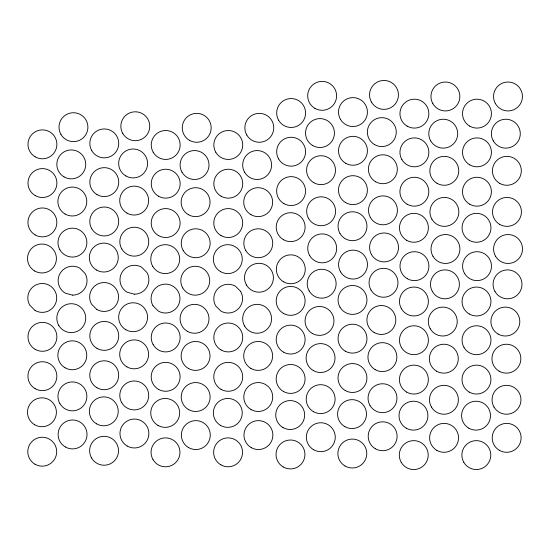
<?xml version="1.0" encoding="UTF-8"?>
<svg xmlns="http://www.w3.org/2000/svg" width="550" height="550" viewBox="0 0 550 550"><rect width="100%" height="100%" fill="white"/><g stroke="black" fill="none" stroke-linecap="round" stroke-linejoin="round"><path stroke-width="0.82" d="M153.003 305.786L158.297 311.08A14.444 14.444 0 0 0 179.754 301.077A14.444 14.444 0 0 0 163.02 284.336A14.444 14.444 0 0 0 153.017 305.786M96.869 309.506L91.582 304.219A14.444 14.444 0 0 1 101.599 282.769A14.444 14.444 0 0 1 118.326 299.509A14.444 14.444 0 0 1 96.876 309.506M134.427 294.195L127.201 292.256A14.451 14.451 0 0 1 121.907 272.511A14.451 14.451 0 0 1 141.653 267.224L146.939 272.511A14.451 14.451 0 0 1 134.427 294.195M72.586 295.13L65.361 293.191A14.451 14.451 0 0 1 60.067 273.453A14.451 14.451 0 0 1 79.812 268.159L85.099 273.453A14.451 14.451 0 0 1 72.586 295.13M240.625 291.363L235.489 286.227A14.444 14.444 0 0 0 215.738 305.951L220.873 311.08A14.444 14.444 0 0 0 240.625 291.356M35.028 310.447L29.741 305.154A14.444 14.444 0 0 1 39.758 283.704A14.444 14.444 0 0 1 56.485 300.444A14.444 14.444 0 0 1 35.035 310.441M96.999 387.764A14.451 14.451 0 0 0 118.676 375.251A14.451 14.451 0 0 0 96.999 362.732A14.451 14.451 0 0 0 96.999 387.764M91.568 457.992A14.451 14.451 0 0 0 116.6 457.992A14.451 14.451 0 0 0 104.081 436.308A14.451 14.451 0 0 0 91.568 457.992M97.041 348.397A14.451 14.451 0 0 0 118.718 335.885A14.451 14.451 0 0 0 97.041 323.366A14.451 14.451 0 0 0 97.041 348.397M96.566 423.851A14.451 14.451 0 0 0 118.243 411.331A14.451 14.451 0 0 0 96.566 398.819A14.451 14.451 0 0 0 96.566 423.851M125.888 329.739A14.451 14.451 0 0 0 147.565 317.226A14.451 14.451 0 0 0 125.888 304.707A14.451 14.451 0 0 0 125.888 329.739M121.736 402.669A14.451 14.451 0 0 0 146.767 402.669A14.451 14.451 0 0 0 134.255 380.992A14.451 14.451 0 0 0 121.736 402.669M127.188 446.022A14.451 14.451 0 0 0 148.864 433.51A14.451 14.451 0 0 0 127.188 420.998A14.451 14.451 0 0 0 127.188 446.022M126.933 366.871A14.451 14.451 0 0 0 148.61 354.351A14.451 14.451 0 0 0 126.933 341.839A14.451 14.451 0 0 0 126.933 366.871M65.093 367.806A14.451 14.451 0 0 0 86.769 355.293A14.451 14.451 0 0 0 65.093 342.774A14.451 14.451 0 0 0 65.093 367.806M59.895 403.611A14.451 14.451 0 0 0 84.927 403.611A14.451 14.451 0 0 0 72.414 381.934A14.451 14.451 0 0 0 59.895 403.611M58.754 325.387A14.451 14.451 0 0 0 83.786 325.387A14.451 14.451 0 0 0 71.273 303.71A14.451 14.451 0 0 0 58.754 325.387M65.34 446.964A14.451 14.451 0 0 0 87.024 434.445A14.451 14.451 0 0 0 65.34 421.933A14.451 14.451 0 0 0 65.34 446.964M35.014 464.214A14.451 14.451 0 0 0 56.691 451.701A14.451 14.451 0 0 0 35.014 439.182A14.451 14.451 0 0 0 35.014 464.214M35.2 349.339A14.451 14.451 0 0 0 56.877 336.82A14.451 14.451 0 0 0 35.2 324.308A14.451 14.451 0 0 0 35.2 349.339M35.159 388.699A14.451 14.451 0 0 0 56.836 376.186A14.451 14.451 0 0 0 35.159 363.667A14.451 14.451 0 0 0 35.159 388.699M34.726 424.786A14.451 14.451 0 0 0 56.403 412.273A14.451 14.451 0 0 0 34.726 399.754A14.451 14.451 0 0 0 34.726 424.786M153.175 344.678A14.451 14.451 0 0 0 178.207 344.678A14.451 14.451 0 0 0 165.694 323.001A14.451 14.451 0 0 0 153.175 344.678M152.989 459.559A14.451 14.451 0 0 0 178.021 459.559A14.451 14.451 0 0 0 165.502 437.882A14.451 14.451 0 0 0 152.989 459.559M158.421 389.331A14.451 14.451 0 0 0 180.097 376.819A14.451 14.451 0 0 0 158.421 364.299A14.451 14.451 0 0 0 158.421 389.331M188.451 409.53A14.451 14.451 0 0 0 210.127 397.018A14.451 14.451 0 0 0 188.451 384.498A14.451 14.451 0 0 0 188.451 409.53M188.609 447.597A14.451 14.451 0 0 0 210.286 435.078A14.451 14.451 0 0 0 188.609 422.565A14.451 14.451 0 0 0 188.609 447.597M187.309 331.306A14.451 14.451 0 0 0 208.986 318.794A14.451 14.451 0 0 0 187.309 306.274A14.451 14.451 0 0 0 187.309 331.306M188.361 368.438A14.451 14.451 0 0 0 210.038 355.926A14.451 14.451 0 0 0 188.361 343.406A14.451 14.451 0 0 0 188.361 368.438M157.988 425.418A14.451 14.451 0 0 0 179.671 412.906A14.451 14.451 0 0 0 157.988 400.386A14.451 14.451 0 0 0 157.988 425.418M221.045 349.972A14.451 14.451 0 0 0 242.722 337.452A14.451 14.451 0 0 0 221.045 324.94A14.451 14.451 0 0 0 221.045 349.972M221.004 389.331A14.451 14.451 0 0 0 242.681 376.819A14.451 14.451 0 0 0 221.004 364.299A14.451 14.451 0 0 0 221.004 389.331M220.859 464.846A14.451 14.451 0 0 0 242.536 452.334A14.451 14.451 0 0 0 220.859 439.814A14.451 14.451 0 0 0 220.859 464.846M251.034 409.53A14.451 14.451 0 0 0 272.711 397.018A14.451 14.451 0 0 0 251.034 384.498A14.451 14.451 0 0 0 251.034 409.53M251.192 447.597A14.451 14.451 0 0 0 272.869 435.078A14.451 14.451 0 0 0 251.192 422.565A14.451 14.451 0 0 0 251.192 447.597M244.606 326.019A14.451 14.451 0 0 0 269.631 326.019A14.451 14.451 0 0 0 257.118 304.343A14.451 14.451 0 0 0 244.606 326.019M250.938 368.438A14.451 14.451 0 0 0 272.614 355.926A14.451 14.451 0 0 0 250.938 343.406A14.451 14.451 0 0 0 250.938 368.438M220.571 425.418A14.451 14.451 0 0 0 242.248 412.906A14.451 14.451 0 0 0 220.571 400.386A14.451 14.451 0 0 0 220.571 425.418M401.411 308.729A14.451 14.451 0 0 0 426.442 308.729A14.451 14.451 0 0 0 413.93 287.052A14.451 14.451 0 0 0 401.411 308.729M401.418 347.442A14.451 14.451 0 0 0 426.449 347.442A14.451 14.451 0 0 0 413.937 325.765A14.451 14.451 0 0 0 401.418 347.442M469.246 392.095A14.451 14.451 0 0 0 490.923 379.576A14.451 14.451 0 0 0 469.246 367.063A14.451 14.451 0 0 0 469.246 392.095M430.265 328.776A14.451 14.451 0 0 0 455.297 328.776A14.451 14.451 0 0 0 442.777 307.099A14.451 14.451 0 0 0 430.265 328.776M495.007 291.569A14.451 14.451 0 0 0 520.039 291.569A14.451 14.451 0 0 0 507.526 269.892A14.451 14.451 0 0 0 495.007 291.569M431.406 407A14.451 14.451 0 0 0 456.438 407A14.451 14.451 0 0 0 443.919 385.323A14.451 14.451 0 0 0 431.406 407M283.442 352.096A14.451 14.451 0 0 0 305.119 339.584A14.451 14.451 0 0 0 283.442 327.064A14.451 14.451 0 0 0 283.442 352.096M463.815 462.316A14.451 14.451 0 0 0 488.847 462.316A14.451 14.451 0 0 0 476.328 440.639A14.451 14.451 0 0 0 463.815 462.316M309.162 290.936A14.451 14.451 0 0 0 334.194 290.936A14.451 14.451 0 0 0 321.681 269.259A14.451 14.451 0 0 0 309.162 290.936M499.434 450.354A14.451 14.451 0 0 0 521.111 437.841A14.451 14.451 0 0 0 499.434 425.322A14.451 14.451 0 0 0 499.434 450.354M499.18 371.202A14.451 14.451 0 0 0 520.864 358.683A14.451 14.451 0 0 0 499.18 346.17A14.451 14.451 0 0 0 499.18 371.202M406.237 428.182A14.451 14.451 0 0 0 427.914 415.663A14.451 14.451 0 0 0 406.237 403.15A14.451 14.451 0 0 0 406.237 428.182M432.431 291.569A14.451 14.451 0 0 0 457.462 291.569A14.451 14.451 0 0 0 444.943 269.892A14.451 14.451 0 0 0 432.431 291.569M436.604 371.202A14.451 14.451 0 0 0 458.281 358.683A14.451 14.451 0 0 0 436.604 346.17A14.451 14.451 0 0 0 436.604 371.202M344.809 426.614A14.451 14.451 0 0 0 366.486 414.095A14.451 14.451 0 0 0 344.809 401.582A14.451 14.451 0 0 0 344.809 426.614M493.989 407A14.451 14.451 0 0 0 519.021 407A14.451 14.451 0 0 0 506.502 385.323A14.451 14.451 0 0 0 493.989 407M283.401 391.462A14.451 14.451 0 0 0 305.078 378.943A14.451 14.451 0 0 0 283.401 366.431A14.451 14.451 0 0 0 283.401 391.462M282.968 427.549A14.451 14.451 0 0 0 304.645 415.03A14.451 14.451 0 0 0 282.968 402.518A14.451 14.451 0 0 0 282.968 427.549M283.436 313.39A14.451 14.451 0 0 0 305.113 300.871A14.451 14.451 0 0 0 283.436 288.358A14.451 14.451 0 0 0 283.436 313.39M345.283 351.161A14.451 14.451 0 0 0 366.96 338.649A14.451 14.451 0 0 0 345.283 326.129A14.451 14.451 0 0 0 345.283 351.161M313.431 411.661A14.451 14.451 0 0 0 335.108 399.142A14.451 14.451 0 0 0 313.431 386.629A14.451 14.451 0 0 0 313.431 411.661M375.176 369.634A14.451 14.451 0 0 0 396.859 357.115A14.451 14.451 0 0 0 375.176 344.603A14.451 14.451 0 0 0 375.176 369.634M469.281 314.022A14.451 14.451 0 0 0 490.957 301.503A14.451 14.451 0 0 0 469.281 288.991A14.451 14.451 0 0 0 469.281 314.022M369.985 405.433A14.451 14.451 0 0 0 395.017 405.433A14.451 14.451 0 0 0 382.498 383.756A14.451 14.451 0 0 0 369.985 405.433M313.335 370.569A14.451 14.451 0 0 0 335.019 358.05A14.451 14.451 0 0 0 313.335 345.538A14.451 14.451 0 0 0 313.335 370.569M498.135 334.07A14.451 14.451 0 0 0 519.812 321.551A14.451 14.451 0 0 0 498.135 309.038A14.451 14.451 0 0 0 498.135 334.07M345.242 390.527A14.451 14.451 0 0 0 366.919 378.008A14.451 14.451 0 0 0 345.242 365.496A14.451 14.451 0 0 0 345.242 390.527M312.29 333.438A14.451 14.451 0 0 0 333.967 320.918A14.451 14.451 0 0 0 312.29 308.406A14.451 14.451 0 0 0 312.29 333.438M345.097 466.043A14.451 14.451 0 0 0 366.774 453.523A14.451 14.451 0 0 0 345.097 441.011A14.451 14.451 0 0 0 345.097 466.043M375.43 448.786A14.451 14.451 0 0 0 397.107 436.274A14.451 14.451 0 0 0 375.43 423.754A14.451 14.451 0 0 0 375.43 448.786M374.131 332.502A14.451 14.451 0 0 0 395.808 319.983A14.451 14.451 0 0 0 374.131 307.471A14.451 14.451 0 0 0 374.131 332.502M468.813 428.182A14.451 14.451 0 0 0 490.49 415.663A14.451 14.451 0 0 0 468.813 403.15A14.451 14.451 0 0 0 468.813 428.182M371.002 290.001A14.451 14.451 0 0 0 396.034 290.001A14.451 14.451 0 0 0 383.522 268.324A14.451 14.451 0 0 0 371.002 290.001M313.589 449.721A14.451 14.451 0 0 0 335.266 437.209A14.451 14.451 0 0 0 313.589 424.689A14.451 14.451 0 0 0 313.589 449.721M406.663 392.095A14.451 14.451 0 0 0 428.347 379.576A14.451 14.451 0 0 0 406.663 367.063A14.451 14.451 0 0 0 406.663 392.095M436.851 450.354A14.451 14.451 0 0 0 458.528 437.841A14.451 14.451 0 0 0 436.851 425.322A14.451 14.451 0 0 0 436.851 450.354M401.232 462.316A14.451 14.451 0 0 0 426.264 462.316A14.451 14.451 0 0 0 413.751 440.639A14.451 14.451 0 0 0 401.232 462.316M339.989 307.161A14.451 14.451 0 0 0 365.021 307.161A14.451 14.451 0 0 0 352.502 285.484A14.451 14.451 0 0 0 339.989 307.161M283.257 466.978A14.451 14.451 0 0 0 304.934 454.458A14.451 14.451 0 0 0 283.257 441.946A14.451 14.451 0 0 0 283.257 466.978M464.001 347.442A14.451 14.451 0 0 0 489.033 347.442A14.451 14.451 0 0 0 476.513 325.765A14.451 14.451 0 0 0 464.001 347.442M91.726 228.704A14.451 14.451 0 0 0 116.758 228.704A14.451 14.451 0 0 0 104.239 207.027A14.451 14.451 0 0 0 91.726 228.704M65.113 214.039A14.451 14.451 0 0 0 86.79 201.52A14.451 14.451 0 0 0 65.113 189.008A14.451 14.451 0 0 0 65.113 214.039M97.054 194.631A14.451 14.451 0 0 0 118.738 182.112A14.451 14.451 0 0 0 97.054 169.599A14.451 14.451 0 0 0 97.054 194.631M96.58 270.077A14.451 14.451 0 0 0 118.257 257.565A14.451 14.451 0 0 0 96.58 245.046A14.451 14.451 0 0 0 96.58 270.077M121.756 248.903A14.451 14.451 0 0 0 146.788 248.903A14.451 14.451 0 0 0 134.269 227.226A14.451 14.451 0 0 0 121.756 248.903M158.441 235.565A14.451 14.451 0 0 0 180.118 223.046A14.451 14.451 0 0 0 158.441 210.533A14.451 14.451 0 0 0 158.441 235.565M183.178 250.47A14.451 14.451 0 0 0 208.209 250.47A14.451 14.451 0 0 0 195.697 228.793A14.451 14.451 0 0 0 183.178 250.47M182.036 172.246A14.451 14.451 0 0 0 207.068 172.246A14.451 14.451 0 0 0 194.556 150.569A14.451 14.451 0 0 0 182.036 172.246M188.375 214.672A14.451 14.451 0 0 0 210.052 202.153A14.451 14.451 0 0 0 188.375 189.64A14.451 14.451 0 0 0 188.375 214.672M152.714 266.358A14.451 14.451 0 0 0 177.746 266.358A14.451 14.451 0 0 0 165.234 244.681A14.451 14.451 0 0 0 152.714 266.358M189.489 140.333A14.451 14.451 0 0 0 211.173 127.813A14.451 14.451 0 0 0 189.489 115.301A14.451 14.451 0 0 0 189.489 140.333M153.182 152.199A14.451 14.451 0 0 0 178.214 152.199A14.451 14.451 0 0 0 165.701 130.522A14.451 14.451 0 0 0 153.182 152.199M245.761 250.47A14.451 14.451 0 0 0 270.793 250.47A14.451 14.451 0 0 0 258.273 228.793A14.451 14.451 0 0 0 245.761 250.47M244.619 172.246A14.451 14.451 0 0 0 269.651 172.246A14.451 14.451 0 0 0 257.132 150.569A14.451 14.451 0 0 0 244.619 172.246M250.958 214.672A14.451 14.451 0 0 0 272.635 202.153A14.451 14.451 0 0 0 250.958 189.64A14.451 14.451 0 0 0 250.958 214.672M220.584 271.652A14.451 14.451 0 0 0 242.261 259.132A14.451 14.451 0 0 0 220.584 246.62A14.451 14.451 0 0 0 220.584 271.652M246.785 135.039A14.451 14.451 0 0 0 271.817 135.039A14.451 14.451 0 0 0 259.298 113.362A14.451 14.451 0 0 0 246.785 135.039M215.765 152.199A14.451 14.451 0 0 0 240.797 152.199A14.451 14.451 0 0 0 228.278 130.522A14.451 14.451 0 0 0 215.765 152.199M125.902 175.972A14.451 14.451 0 0 0 147.579 163.453A14.451 14.451 0 0 0 125.902 150.941A14.451 14.451 0 0 0 125.902 175.972M126.954 213.097A14.451 14.451 0 0 0 148.631 200.585A14.451 14.451 0 0 0 126.954 188.066A14.451 14.451 0 0 0 126.954 213.097M59.916 249.837A14.451 14.451 0 0 0 84.948 249.837A14.451 14.451 0 0 0 72.428 228.161A14.451 14.451 0 0 0 59.916 249.837M64.061 176.907A14.451 14.451 0 0 0 85.738 164.388A14.451 14.451 0 0 0 64.061 151.876A14.451 14.451 0 0 0 64.061 176.907M122.781 133.471A14.451 14.451 0 0 0 147.812 133.471A14.451 14.451 0 0 0 135.293 111.794A14.451 14.451 0 0 0 122.781 133.471M91.761 150.631A14.451 14.451 0 0 0 116.792 150.631A14.451 14.451 0 0 0 104.273 128.954A14.451 14.451 0 0 0 91.761 150.631M221.059 196.199A14.451 14.451 0 0 0 242.742 183.686A14.451 14.451 0 0 0 221.059 171.167A14.451 14.451 0 0 0 221.059 196.199M60.94 134.406A14.451 14.451 0 0 0 85.965 134.406A14.451 14.451 0 0 0 73.453 112.729A14.451 14.451 0 0 0 60.94 134.406M221.018 235.565A14.451 14.451 0 0 0 242.694 223.046A14.451 14.451 0 0 0 221.018 210.533A14.451 14.451 0 0 0 221.018 235.565M35.214 195.566A14.451 14.451 0 0 0 56.891 183.054A14.451 14.451 0 0 0 35.214 170.534A14.451 14.451 0 0 0 35.214 195.566M158.483 196.199A14.451 14.451 0 0 0 180.159 183.686A14.451 14.451 0 0 0 158.483 171.167A14.451 14.451 0 0 0 158.483 196.199M35.172 234.933A14.451 14.451 0 0 0 56.849 222.413A14.451 14.451 0 0 0 35.172 209.901A14.451 14.451 0 0 0 35.172 234.933M34.739 271.019A14.451 14.451 0 0 0 56.416 258.5A14.451 14.451 0 0 0 34.739 245.988A14.451 14.451 0 0 0 34.739 271.019M35.207 156.86A14.451 14.451 0 0 0 56.891 144.341A14.451 14.451 0 0 0 35.207 131.828A14.451 14.451 0 0 0 35.207 156.86M345.709 202.654A14.451 14.451 0 0 0 367.386 190.142A14.451 14.451 0 0 0 345.709 177.623A14.451 14.451 0 0 0 345.709 202.654M313.803 182.696A14.451 14.451 0 0 0 335.479 170.184A14.451 14.451 0 0 0 313.803 157.664A14.451 14.451 0 0 0 313.803 182.696M345.751 163.295A14.451 14.451 0 0 0 367.428 150.776A14.451 14.451 0 0 0 345.751 138.263A14.451 14.451 0 0 0 345.751 163.295M339.982 233.454A14.451 14.451 0 0 0 365.014 233.454A14.451 14.451 0 0 0 352.502 211.778A14.451 14.451 0 0 0 339.982 233.454M370.446 217.566A14.451 14.451 0 0 0 395.478 217.566A14.451 14.451 0 0 0 382.965 195.889A14.451 14.451 0 0 0 370.446 217.566M375.643 181.761A14.451 14.451 0 0 0 397.32 169.249A14.451 14.451 0 0 0 375.643 156.729A14.451 14.451 0 0 0 375.643 181.761M308.605 218.501A14.451 14.451 0 0 0 333.637 218.501A14.451 14.451 0 0 0 321.124 196.824A14.451 14.451 0 0 0 308.605 218.501M312.757 145.571A14.451 14.451 0 0 0 334.434 133.052A14.451 14.451 0 0 0 312.757 120.539A14.451 14.451 0 0 0 312.757 145.571M371.47 102.135A14.451 14.451 0 0 0 396.502 102.135A14.451 14.451 0 0 0 383.989 80.458A14.451 14.451 0 0 0 371.47 102.135M340.45 119.295A14.451 14.451 0 0 0 365.482 119.295A14.451 14.451 0 0 0 352.969 97.618A14.451 14.451 0 0 0 340.45 119.295M314.916 108.357A14.451 14.451 0 0 0 336.6 95.844A14.451 14.451 0 0 0 314.916 83.325A14.451 14.451 0 0 0 314.916 108.357M469.755 164.863A14.451 14.451 0 0 0 491.432 152.343A14.451 14.451 0 0 0 469.755 139.831A14.451 14.451 0 0 0 469.755 164.863M469.714 204.222A14.451 14.451 0 0 0 491.391 191.709A14.451 14.451 0 0 0 469.714 179.197A14.451 14.451 0 0 0 469.714 204.222M278.616 158.943A14.451 14.451 0 0 0 303.648 158.943A14.451 14.451 0 0 0 291.136 137.259A14.451 14.451 0 0 0 278.616 158.943M401.885 159.569A14.451 14.451 0 0 0 426.917 159.569A14.451 14.451 0 0 0 414.397 137.892A14.451 14.451 0 0 0 401.885 159.569M283.869 203.596A14.451 14.451 0 0 0 305.546 191.077A14.451 14.451 0 0 0 283.869 178.564A14.451 14.451 0 0 0 283.869 203.596M283.436 239.676A14.451 14.451 0 0 0 305.113 227.164A14.451 14.451 0 0 0 283.436 214.651A14.451 14.451 0 0 0 283.436 239.676M278.609 120.23A14.451 14.451 0 0 0 303.641 120.23A14.451 14.451 0 0 0 291.129 98.553A14.451 14.451 0 0 0 278.609 120.23M407.131 204.222A14.451 14.451 0 0 0 428.808 191.709A14.451 14.451 0 0 0 407.131 179.197A14.451 14.451 0 0 0 407.131 204.222M431.874 219.134A14.451 14.451 0 0 0 456.906 219.134A14.451 14.451 0 0 0 444.386 197.457A14.451 14.451 0 0 0 431.874 219.134M430.732 140.91A14.451 14.451 0 0 0 455.764 140.91A14.451 14.451 0 0 0 443.245 119.233A14.451 14.451 0 0 0 430.732 140.91M437.064 183.329A14.451 14.451 0 0 0 458.748 170.816A14.451 14.451 0 0 0 437.064 158.297A14.451 14.451 0 0 0 437.064 183.329M406.697 240.309A14.451 14.451 0 0 0 428.374 227.796A14.451 14.451 0 0 0 406.697 215.284A14.451 14.451 0 0 0 406.697 240.309M432.891 103.703A14.451 14.451 0 0 0 457.923 103.703A14.451 14.451 0 0 0 445.411 82.026A14.451 14.451 0 0 0 432.891 103.703M407.165 126.149A14.451 14.451 0 0 0 428.842 113.637A14.451 14.451 0 0 0 407.165 101.118A14.451 14.451 0 0 0 407.165 126.149M499.744 224.421A14.451 14.451 0 0 0 521.421 211.908A14.451 14.451 0 0 0 499.744 199.389A14.451 14.451 0 0 0 499.744 224.421M493.309 140.91A14.451 14.451 0 0 0 518.341 140.91A14.451 14.451 0 0 0 505.828 119.233A14.451 14.451 0 0 0 493.309 140.91M499.647 183.329A14.451 14.451 0 0 0 521.324 170.816A14.451 14.451 0 0 0 499.647 158.297A14.451 14.451 0 0 0 499.647 183.329M469.281 240.309A14.451 14.451 0 0 0 490.957 227.796A14.451 14.451 0 0 0 469.281 215.284A14.451 14.451 0 0 0 469.281 240.309M495.474 103.703A14.451 14.451 0 0 0 520.506 103.703A14.451 14.451 0 0 0 507.994 82.026A14.451 14.451 0 0 0 495.474 103.703M469.748 126.149A14.451 14.451 0 0 0 491.425 113.637A14.451 14.451 0 0 0 469.748 101.118A14.451 14.451 0 0 0 469.748 126.149M374.598 144.629A14.451 14.451 0 0 0 396.275 132.117A14.451 14.451 0 0 0 374.598 119.598A14.451 14.451 0 0 0 374.598 144.629M182.738 287.946A14.451 14.451 0 0 0 207.769 287.946A14.451 14.451 0 0 0 195.25 266.262A14.451 14.451 0 0 0 182.738 287.946M246.441 284.976A14.451 14.451 0 0 0 271.473 284.976A14.451 14.451 0 0 0 258.954 263.299A14.451 14.451 0 0 0 246.441 284.976M283.58 281.82A14.451 14.451 0 0 0 305.257 269.308A14.451 14.451 0 0 0 283.58 256.788A14.451 14.451 0 0 0 283.58 281.82M371.525 254.657A14.451 14.451 0 0 0 396.557 254.657A14.451 14.451 0 0 0 384.044 232.98A14.451 14.451 0 0 0 371.525 254.657M464.516 273.384A14.451 14.451 0 0 0 489.548 273.384A14.451 14.451 0 0 0 477.029 251.708A14.451 14.451 0 0 0 464.516 273.384M340.512 271.817A14.451 14.451 0 0 0 365.544 271.817A14.451 14.451 0 0 0 353.024 250.14A14.451 14.451 0 0 0 340.512 271.817M407.227 278.671A14.451 14.451 0 0 0 428.904 266.159A14.451 14.451 0 0 0 407.227 253.639A14.451 14.451 0 0 0 407.227 278.671M495.529 256.224A14.451 14.451 0 0 0 520.561 256.224A14.451 14.451 0 0 0 508.049 234.548A14.451 14.451 0 0 0 495.529 256.224M309.684 255.592A14.451 14.451 0 0 0 334.716 255.592A14.451 14.451 0 0 0 322.204 233.915A14.451 14.451 0 0 0 309.684 255.592M432.953 256.224A14.451 14.451 0 0 0 457.985 256.224A14.451 14.451 0 0 0 445.466 234.548A14.451 14.451 0 0 0 432.953 256.224"/></g></svg>
